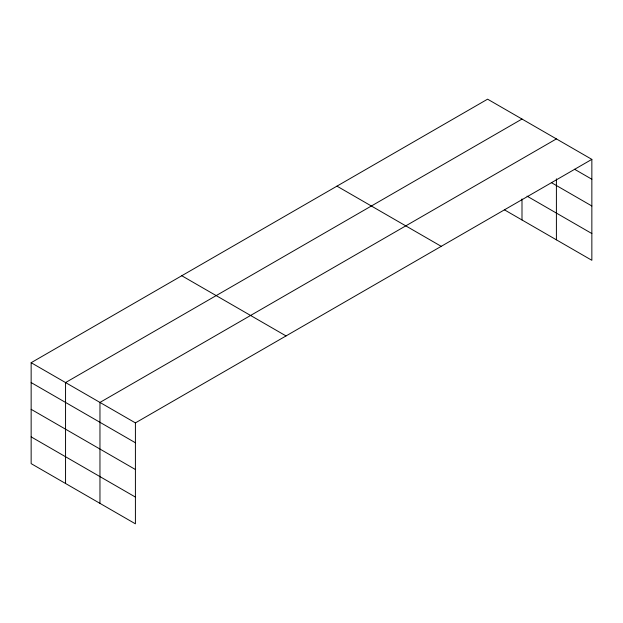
<?xml version="1.0" encoding="UTF-8"?>
<svg xmlns="http://www.w3.org/2000/svg" width="623" height="623" viewBox="0 0 623 623"><rect width="100%" height="100%" fill="white"/><g stroke="black" fill="none" stroke-linecap="round" stroke-linejoin="round"><path stroke-width="0.93" d="M591.85 159.371L487.591 99.174L31.15 362.703L31.15 463.629L135.409 523.826L135.409 422.892L591.85 159.371L591.85 260.297L504.373 209.795M556.401 178.84L556.401 239.832M521.996 119.04L65.555 382.569L65.555 483.495M556.401 138.906L99.96 402.427L99.96 503.361M574.538 169.246L591.85 179.237M551.371 182.617L591.85 205.987M527.035 196.128L591.85 233.547M336.965 186.145L441.224 246.334M181.776 275.74L286.035 335.929M31.15 362.703L135.409 422.892M31.15 382.577L135.409 442.766M31.15 409.327L135.409 469.516M31.15 436.879L135.409 497.076M521.996 198.955L521.996 219.966"/></g></svg>
